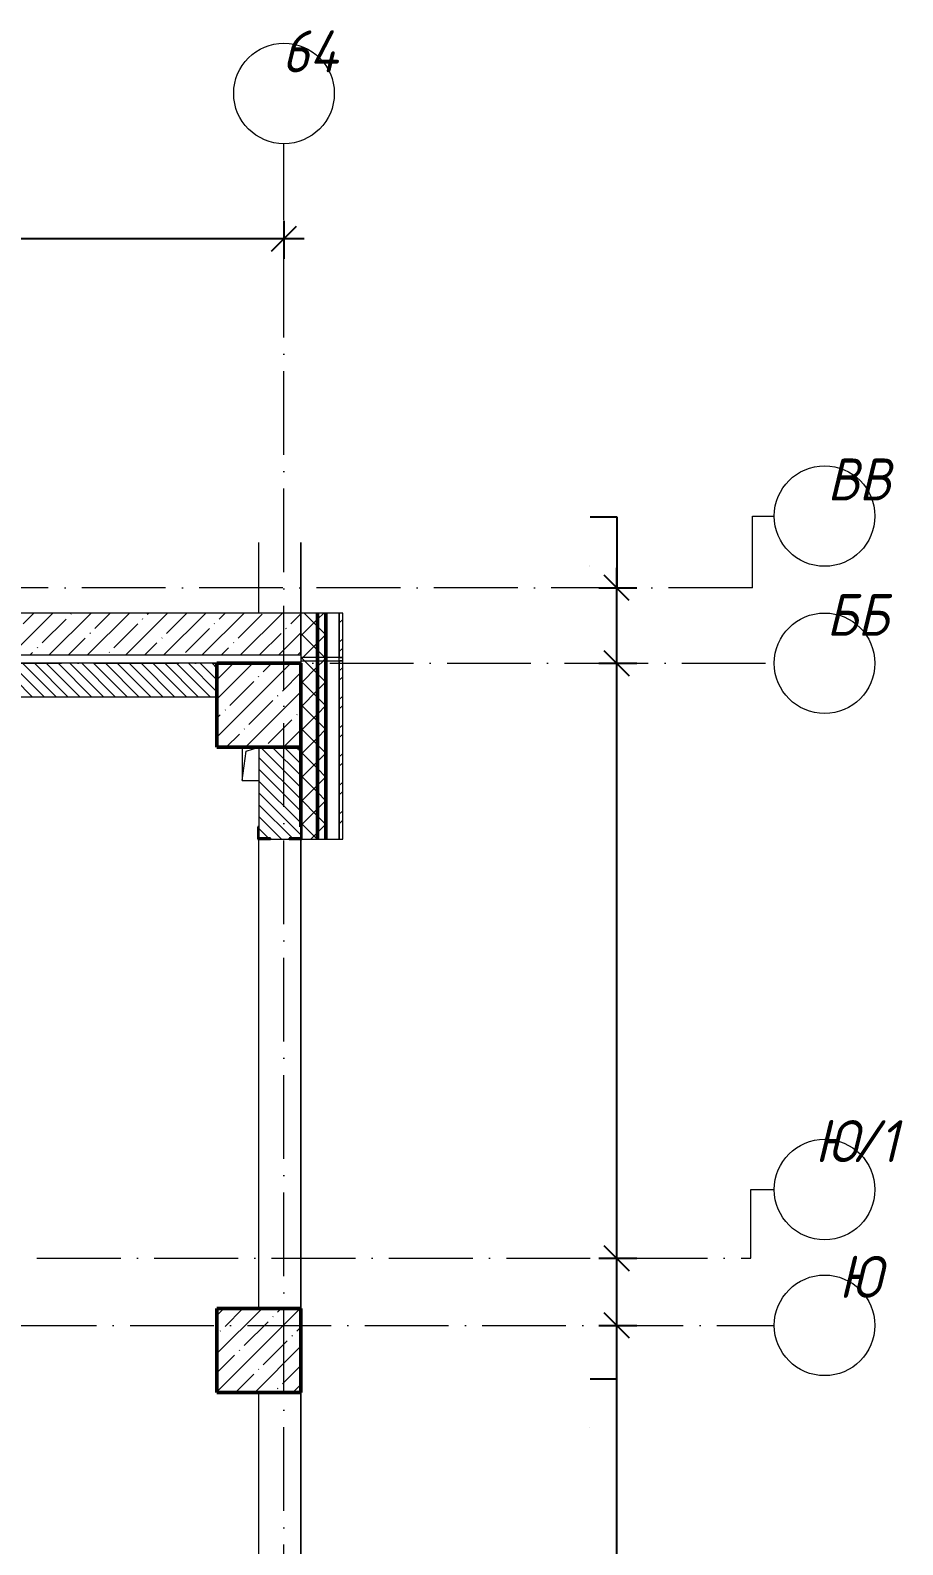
# Model space of a CAD drawing. Header units: millimetres. Extents: x -401725 to 250493, y 305116 to 802890.
# Drawn here: x 244322 to 249526, y 353709 to 362744 of the extents above; entities that cross this region are included whole.
import ezdxf

# ---------------------------------------------------------------- set-up
doc = ezdxf.new("R2010")
doc.units = ezdxf.units.MM
doc.linetypes.add('50_200_ШТРИХ_1Т_ш5_п1_п1_', pattern=[700, 500, -100, 0, -100])
for name, color, linetype, lineweight in [('A-____-____-DIMS', 7, 'Continuous', 9), ('A-GENM-____-MCUT', 7, 'Continuous', 25), ('A-GENM-____-OTLN', 7, 'Continuous', 9), ('A-GENM-____-OTLN-1', 7, 'Continuous', 25), ('A-WALL-____-MCUT-1', 7, 'Continuous', 9), ('A-WALL-____-MCUT-2', 7, 'Continuous', 50), ('A-WALL-____-MCUT-3', 7, 'Continuous', 9), ('A-WALL-____-OTLN', 7, 'Continuous', 9), ('A-WALL-____-PATT-1', 7, 'Continuous', 9), ('A-WALL-FNSH-MCUT-1', 7, 'Continuous', 9), ('S-COLS-____-MCUT', 7, 'Continuous', 50), ('S-COLS-____-OTLN', 7, 'Continuous', 9), ('S-GRID-____-IDEN', 7, 'Continuous', 9), ('S-GRID-____-OTLN', 7, 'Continuous', 9), ('S-GRID-____-OTLN-1', 7, '50_200_ШТРИХ_1Т_ш5_п1_п1_', 9)]:
    doc.layers.add(name, color=color, linetype=linetype, lineweight=lineweight)
doc.styles.add('ISOCPEUR_I', font='isocpeui.ttf', dxfattribs={"width": 0.9, "height": 2.5})
doc.dimstyles.new('ISO-2_5_0_9К_БОЛЬШОЙ_ОСИ', dxfattribs={"dimscale": 304.8, "dimtxt": 248.995294, "dimasz": 0.492126, "dimexe": 0.393701, "dimexo": 0, "dimgap": 0, "dimtad": 1, "dimdec": 0, "dimzin": 0, "dimdsep": 46, "dimtxsty": 'ISOCPEUR_I', "dimblk1": 'OBLIQUE', "dimblk2": 'OBLIQUE', "dimsah": 1, "dimcen": 0.09, "dimdle": 0.393701, "dimazin": 0, "dimtfac": 1, "dimtdec": 4, "dimtix": 1, "dimtmove": 0, "dimatfit": 3, "dimfxl": 1, "dimtvp": 1, "dimtolj": 1, "dimtzin": 0, "dimarcsym": 2})
doc.dimstyles.new('ISO-2_5_0_9К_БОЛЬШОЙ_ОСИ_1', dxfattribs={"dimscale": 304.8, "dimtxt": 248.995294, "dimasz": 0.492126, "dimexe": 0.393701, "dimexo": 0, "dimgap": 0, "dimtad": 1, "dimdec": 0, "dimzin": 0, "dimdsep": 46, "dimtxsty": 'ISOCPEUR_I', "dimblk1": 'OBLIQUE', "dimblk2": 'OBLIQUE', "dimsah": 1, "dimcen": 0.09, "dimdle": 0.393701, "dimazin": 0, "dimtfac": 1, "dimtdec": 4, "dimtix": 1, "dimtmove": 1, "dimatfit": 3, "dimfxl": 1, "dimtvp": 1, "dimtolj": 1, "dimtzin": 0, "dimarcsym": 2})
pattern_1 = [(135, (144685.44, 312186.367), (-35.35534, -35.35534), [])]
pattern_2 = [(45, (144685.44, 312186.37), (-70.71068, 70.71068), []), (135, (144685.44, 312186.37), (-70.71068, -70.71068), [])]
pattern_3 = [(45, (144685.44, 312186.37), (-85.53659, 85.53659), []), (45, (144742.46, 312186.37), (-85.53659, 85.53659), [])]

# ---------------------------------------------------------------- blocks, each defined once
blk = doc.blocks.new('BSC_Колонна _Прямоугольная - 500х500-V138-АР1_План отверстий 3 этажа в осях 1-64_А-ГГ')
at = {"layer": 'S-COLS-____-OTLN'}
h = blk.add_hatch(dxfattribs=at)
h.set_pattern_fill('FP_161', color=256, style=0, pattern_type=2)
h.set_pattern_definition([(45, (-101000, -46531.04), (-114.04925, 114.04925), []), (45, (-100885.95, -46531.04), (-114.04925, 114.04925), [201.613, -40.323, 3.353, -36.97])])
h.paths.add_polyline_path([(-250, -250), (250, -250), (250, 250), (-250, 250), (-250, -215.4)], flags=0)
at = {"layer": 'S-COLS-____-MCUT'}
for p, q in [((250, 250), (-250, 250)), ((-250, 250), (-250, -250)), ((250, -250), (250, 250)), ((-250, -250), (250, -250))]:
    blk.add_line(p, q, dxfattribs=at)
blk = doc.blocks.new('BSC_Колонна _Прямоугольная - 500х500-V140-АР1_План отверстий 3 этажа в осях 1-64_А-ГГ')
at = {"layer": 'S-COLS-____-OTLN'}
h = blk.add_hatch(dxfattribs=at)
h.set_pattern_fill('FP_163', color=256, style=0, pattern_type=2)
h.set_pattern_definition([(45, (-101000, -42681.04), (-114.04925, 114.04925), []), (45, (-100885.95, -42681.04), (-114.04925, 114.04925), [201.613, -40.323, 3.353, -36.97])])
h.paths.add_polyline_path([(-250, -250), (250, -250), (250, 250), (-250, 250)], flags=0)
at = {"layer": 'S-COLS-____-MCUT'}
for p, q in [((250, 250), (-250, 250)), ((-250, 250), (-250, -250)), ((250, -250), (250, 250)), ((-250, -250), (250, -250))]:
    blk.add_line(p, q, dxfattribs=at)
blk = doc.blocks.new('Фахверк_СКБ_Уголок - 250_2700-27497298-АР1_План отверстий 3 этажа в осях 1-64_А-ГГ')
at = {"layer": 'A-GENM-____-MCUT'}
for p, q in [((200, 181), (125, 181)), ((125, 181), (125, 106)), ((200, 175), (200, 181)), ((125, 106), (131, 106)), ((131, 106), (131, 175)), ((131, 175), (200, 175)), ((131, -6), (125, -6)), ((125, -6), (125, -81)), ((125, -81), (200, -81)), ((131, -75), (131, -6)), ((200, -75), (131, -75)), ((200, -81), (200, -75))]:
    blk.add_line(p, q, dxfattribs=at)
blk = doc.blocks.new('AR_Отверстие прямоугольное _в плите_ - AR_Отверстие прямоугольное _в плите_-V178-АР1_План отверстий 3 этажа в осях 1-64_А-ГГ')
at = {"layer": 'A-GENM-____-OTLN'}
for p, q in [((-50, 100), (-50, -100)), ((-25, 75), (50, 100)), ((-50, -100), (-25, 75)), ((-50, -100), (50, -100))]:
    blk.add_line(p, q, dxfattribs=at)
blk = doc.blocks.new('Стены 13 - Стены 4-31812941-АР1_План отверстий 3 этажа в осях 1-64_А-ГГ')
at = {"layer": 'A-WALL-____-MCUT-3'}
for p, q in [((-1843.5, 41030.2), (-1843.5, 41010.2)), ((-1593.5, 41030.2), (-1843.5, 41030.2)), ((-1593.5, 41010.2), (-1593.5, 41030.2)), ((-1843.5, 41010.2), (-1593.5, 41010.2))]:
    blk.add_line(p, q, dxfattribs=at)
blk = doc.blocks.new('Ось сетки - Круг_Ø6_00__ISO-2_5_0_9K_-25732049-АР1_План отверстий 3 этажа в осях 1-64_А-ГГ')
at = {"layer": 'S-GRID-____-IDEN'}
blk.add_circle((0, 0), 3, dxfattribs=at)
blk = doc.blocks.new('_Oblique')
at = {"color": 0, "linetype": 'ByBlock', "lineweight": -2}
blk.add_line((-0.5, -0.5), (0.5, 0.5), dxfattribs=at)
blk = doc.blocks.new('*D10169')
at = {"layer": 'A-____-____-DIMS', "color": 0, "lineweight": -2, "transparency": 16777216}
for p, q in [((247819.7, 349397.4), (247819.7, 355137.4)), ((247713.6, 355017.4), (247939.7, 355017.4)), ((247713.6, 349517.4), (247939.7, 349517.4))]:
    blk.add_line(p, q, dxfattribs=at)
at = {"layer": 'Defpoints', "color": 0, "transparency": 16777216}
for p in [(247713.6, 355017.4), (247819.7, 355017.4), (247713.6, 349517.4)]:
    blk.add_point(p, dxfattribs=at)
at = {"layer": 'A-____-____-DIMS', "color": 0, "lineweight": -2, "transparency": 16777216, "xscale": 150, "yscale": 150, "zscale": 150}
for p, rotation in [((247819.7, 355017.4), 90), ((247819.7, 349517.4), 270)]:
    blk.add_blockref('_Oblique', p, dxfattribs=dict(at, rotation=rotation))
at = {"layer": 'A-____-____-DIMS', "color": 0, "transparency": 16777216, "insert": (247818.4, 352267.4), "char_height": 2.5, "width": 758.478, "attachment_point": 5, "rotation": 90, "style": 'ISOCPEUR_I'}
blk.add_mtext('\\A1;5500', dxfattribs=at)
blk = doc.blocks.new('*D10170')
at = {"layer": 'A-____-____-DIMS', "color": 0, "lineweight": -2, "transparency": 16777216}
for p, q in [((247819.7, 354897.4), (247819.7, 355537.4)), ((247713.6, 355417.4), (247939.7, 355417.4)), ((247713.6, 355017.4), (247939.7, 355017.4)), ((247819.7, 354697.7), (247819.7, 355017.4)), ((247662.2, 354697.7), (247819.7, 354697.7))]:
    blk.add_line(p, q, dxfattribs=at)
at = {"layer": 'Defpoints', "color": 0, "transparency": 16777216}
for p in [(247713.6, 355417.4), (247819.7, 355417.4), (247713.6, 355017.4)]:
    blk.add_point(p, dxfattribs=at)
at = {"layer": 'A-____-____-DIMS', "color": 0, "lineweight": -2, "transparency": 16777216, "xscale": 150, "yscale": 150, "zscale": 150}
for p, rotation in [((247819.7, 355417.4), 90), ((247819.7, 355017.4), 270)]:
    blk.add_blockref('_Oblique', p, dxfattribs=dict(at, rotation=rotation))
at = {"layer": 'A-____-____-DIMS', "color": 0, "transparency": 16777216, "insert": (247658.1, 354403.5), "char_height": 2.5, "width": 591.843, "attachment_point": 1, "rotation": 90, "line_spacing_factor": 1.149209, "style": 'ISOCPEUR_I'}
blk.add_mtext('\\A1;400', dxfattribs=at)
blk = doc.blocks.new('*D10171')
at = {"layer": 'A-____-____-DIMS', "color": 0, "lineweight": -2, "transparency": 16777216}
for p, q in [((247819.7, 355297.4), (247819.7, 359087.4)), ((247713.6, 358967.4), (247939.7, 358967.4)), ((247713.6, 355417.4), (247939.7, 355417.4))]:
    blk.add_line(p, q, dxfattribs=at)
at = {"layer": 'Defpoints', "color": 0, "transparency": 16777216}
for p in [(247713.6, 358967.4), (247819.7, 358967.4), (247713.6, 355417.4)]:
    blk.add_point(p, dxfattribs=at)
at = {"layer": 'A-____-____-DIMS', "color": 0, "lineweight": -2, "transparency": 16777216, "xscale": 150, "yscale": 150, "zscale": 150}
for p, rotation in [((247819.7, 358967.4), 90), ((247819.7, 355417.4), 270)]:
    blk.add_blockref('_Oblique', p, dxfattribs=dict(at, rotation=rotation))
at = {"layer": 'A-____-____-DIMS', "color": 0, "transparency": 16777216, "insert": (247818.4, 357192.4), "char_height": 2.5, "width": 758.478, "attachment_point": 5, "rotation": 90, "style": 'ISOCPEUR_I'}
blk.add_mtext('\\A1;3550', dxfattribs=at)
blk = doc.blocks.new('*D10172')
at = {"layer": 'A-____-____-DIMS', "color": 0, "lineweight": -2, "transparency": 16777216}
for p, q in [((247662.2, 359840.4), (247819.7, 359840.4)), ((247819.7, 359840.4), (247819.7, 359417.4)), ((247819.7, 358847.4), (247819.7, 359537.4)), ((247713.6, 359417.4), (247939.7, 359417.4)), ((247713.6, 358967.4), (247939.7, 358967.4))]:
    blk.add_line(p, q, dxfattribs=at)
at = {"layer": 'Defpoints', "color": 0, "transparency": 16777216}
for p in [(247713.6, 359417.4), (247819.7, 359417.4), (247713.6, 358967.4)]:
    blk.add_point(p, dxfattribs=at)
at = {"layer": 'A-____-____-DIMS', "color": 0, "lineweight": -2, "transparency": 16777216, "xscale": 150, "yscale": 150, "zscale": 150}
for p, rotation in [((247819.7, 359417.4), 90), ((247819.7, 358967.4), 270)]:
    blk.add_blockref('_Oblique', p, dxfattribs=dict(at, rotation=rotation))
at = {"layer": 'A-____-____-DIMS', "color": 0, "transparency": 16777216, "insert": (247658.1, 359546.2), "char_height": 2.5, "width": 591.843, "attachment_point": 1, "rotation": 90, "line_spacing_factor": 1.149209, "style": 'ISOCPEUR_I'}
blk.add_mtext('\\A1;450', dxfattribs=at)
blk = doc.blocks.new('*D10212')
at = {"layer": 'A-____-____-DIMS', "color": 0, "lineweight": -2, "transparency": 16777216}
for p, q in [((238035.4, 361607.2), (238035.4, 361381.2)), ((245835.4, 361607.2), (245835.4, 361381.2)), ((237915.4, 361501.2), (245955.4, 361501.2))]:
    blk.add_line(p, q, dxfattribs=at)
at = {"layer": 'Defpoints', "color": 0, "transparency": 16777216}
for p in [(238035.4, 361607.2), (245835.4, 361607.2), (245835.4, 361501.2)]:
    blk.add_point(p, dxfattribs=at)
at = {"layer": 'A-____-____-DIMS', "color": 0, "lineweight": -2, "transparency": 16777216, "xscale": 150, "yscale": 150, "zscale": 150, "rotation": 180}
blk.add_blockref('_Oblique', (238035.4, 361501.2), dxfattribs=at)
at = {"layer": 'A-____-____-DIMS', "color": 0, "lineweight": -2, "transparency": 16777216, "xscale": 150, "yscale": 150, "zscale": 150}
blk.add_blockref('_Oblique', (245835.4, 361501.2), dxfattribs=at)
at = {"layer": 'A-____-____-DIMS', "color": 0, "transparency": 16777216, "insert": (241935.4, 361502.4), "char_height": 2.5, "width": 758.478, "attachment_point": 5, "style": 'ISOCPEUR_I'}
blk.add_mtext('\\A1;7800', dxfattribs=at)

msp = doc.modelspace()

# ---------------------------------------------------------------- hatches: boundary and pattern name
at = {"layer": 'A-WALL-____-PATT-1'}
h = msp.add_hatch(dxfattribs=at)
h.set_pattern_fill('FP_38', color=256, style=0, pattern_type=2)
h.set_pattern_definition([(45, (144685.44, 312186.37), (-114.04925, 114.04925), []), (45, (144799.49, 312186.37), (-114.04925, 114.04925), [201.612, -40.322, 3.353, -36.97])])
h.paths.add_polyline_path([(245935.4376, 359017.4093), (245935.4376, 359267.4093), (241535.4376, 359267.4093), (241535.4376, 359017.4093), (245417.2251, 359017.4093)], flags=0)
h = msp.add_hatch(dxfattribs=at)
h.set_pattern_fill('FP_1', color=256, style=0, pattern_type=2)
h.set_pattern_definition(pattern_2)
h.paths.add_polyline_path([(246035.4376, 358982.4093), (246035.4376, 359267.4093), (245935.4376, 359267.4093), (245935.4376, 358982.4093)], flags=0)
h = msp.add_hatch(dxfattribs=at)
h.set_pattern_fill('FP_1', color=256, style=0, pattern_type=2)
h.set_pattern_definition(pattern_2)
h.paths.add_polyline_path([(246085.4376, 358982.4093), (246085.4376, 359267.4093), (246035.4376, 359267.4093), (246035.4376, 358982.4093)], flags=0)
h = msp.add_hatch(dxfattribs=at)
h.set_pattern_fill('FP_3', color=256, style=0, pattern_type=2)
h.set_pattern_definition(pattern_3)
h.paths.add_polyline_path([(246185.4376, 359002.4093), (246185.4376, 359267.4093), (246165.4376, 359267.4093), (246165.4376, 359002.4093)], flags=0)
h = msp.add_hatch(dxfattribs=at)
h.set_pattern_fill('FP_6', color=256, style=0, pattern_type=2)
h.set_pattern_definition(pattern_1)
h.paths.add_polyline_path([(245435.4376, 358767.4093), (245435.4376, 358967.4093), (241935.4376, 358967.4093), (241935.4376, 358898.4093), (241929.4376, 358898.4093), (241929.4376, 358967.4093), (238435.4376, 358967.4093), (238435.4376, 358767.4093), (241929.4376, 358767.4093), (241929.4376, 358836.4093), (241935.4376, 358836.4093), (241935.4376, 358767.4093), (245417.2251, 358767.4093)], flags=0)
h = msp.add_hatch(dxfattribs=at)
h.set_pattern_fill('FP_1', color=256, style=0, pattern_type=2)
h.set_pattern_definition(pattern_2)
h.paths.add_polyline_path([(246035.4376, 310167.4093), (246035.4376, 311117.4093), (245941.4376, 311117.4093), (245941.4376, 311042.4093), (245935.4376, 311042.4093), (245935.4376, 310167.4093)], flags=0)
h.paths.add_polyline_path([(245941.4376, 312917.4093), (246035.4376, 312917.4093), (246035.4376, 314117.4093), (245941.4376, 314117.4093), (245941.4376, 314042.4093), (245935.4376, 314042.4093), (245935.4376, 312992.4093), (245941.4376, 312992.4093), (245941.4376, 312920.4207)], flags=0)
h.paths.add_polyline_path([(246035.4376, 315917.4093), (246035.4376, 317117.4093), (245941.4376, 317117.4093), (245941.4376, 317042.4093), (245935.4376, 317042.4093), (245935.4376, 315992.4093), (245941.4376, 315992.4093), (245941.4376, 315917.4093)], flags=0)
h.paths.add_polyline_path([(246035.4376, 318917.4093), (246035.4376, 320117.4093), (245941.4376, 320117.4093), (245941.4376, 320042.4093), (245935.4376, 320042.4093), (245935.4376, 318992.4093), (245941.4376, 318992.4093), (245941.4376, 318917.4093)], flags=0)
h.paths.add_polyline_path([(245941.4376, 321917.4093), (246035.4376, 321917.4093), (246035.4376, 323117.4093), (245941.4376, 323117.4093), (245941.4376, 323042.4093), (245935.4376, 323042.4093), (245935.4376, 321992.4093), (245941.4376, 321992.4093), (245941.4376, 321923.4093)], flags=0)
h.paths.add_polyline_path([(245941.4376, 327917.4093), (246035.4376, 327917.4093), (246035.4376, 329117.4093), (245941.4376, 329117.4093), (245941.4376, 329042.4093), (245935.4376, 329042.4093), (245935.4376, 327992.4093), (245941.4376, 327992.4093), (245941.4376, 327923.4093)], flags=0)
h.paths.add_polyline_path([(245941.4376, 330917.4093), (246035.4376, 330917.4093), (246035.4376, 332117.4093), (245941.4376, 332117.4093), (245941.4376, 332042.4093), (245935.4376, 332042.4093), (245935.4376, 330992.4093), (245941.4376, 330992.4093), (245941.4376, 330923.4093)], flags=0)
h.paths.add_polyline_path([(246035.4376, 333917.4093), (246035.4376, 335117.4093), (245941.4376, 335117.4093), (245941.4376, 335042.4093), (245935.4376, 335042.4093), (245935.4376, 333992.4093), (245941.4376, 333992.4093), (245941.4376, 333917.4093)], flags=0)
h.paths.add_polyline_path([(245941.4376, 336917.4093), (246035.4376, 336917.4093), (246035.4376, 338117.4093), (245941.4376, 338117.4093), (245941.4376, 338042.4093), (245935.4376, 338042.4093), (245935.4376, 336992.4093), (245941.4376, 336992.4093), (245941.4376, 336923.4093)], flags=0)
h.paths.add_polyline_path([(246035.4376, 339917.4093), (246035.4376, 341117.4093), (245941.4376, 341117.4093), (245941.4376, 341042.4093), (245935.4376, 341042.4093), (245935.4376, 339992.4093), (245941.4376, 339992.4093), (245941.4376, 339917.4093)], flags=0)
h.paths.add_polyline_path([(246035.4376, 345917.4093), (246035.4376, 347117.4093), (245941.4376, 347117.4093), (245941.4376, 347042.4093), (245935.4376, 347042.4093), (245935.4376, 345992.4093), (245941.4376, 345992.4093), (245941.4376, 345917.4093)], flags=0)
h.paths.add_polyline_path([(245941.4376, 348917.4093), (246035.4376, 348917.4093), (246035.4376, 350117.4093), (245941.4376, 350117.4093), (245941.4376, 350042.4093), (245935.4376, 350042.4093), (245935.4376, 348992.4093), (245941.4376, 348992.4093), (245941.4376, 348923.4093)], flags=0)
h.paths.add_polyline_path([(246035.4376, 351917.4093), (246035.4376, 353117.4093), (245941.4376, 353117.4093), (245941.4376, 353042.4093), (245935.4376, 353042.4093), (245935.4376, 351992.4093), (245941.4376, 351992.4093), (245941.4376, 351917.4093)], flags=0)
h.paths.add_polyline_path([(246035.4376, 357917.4093), (246035.4376, 358982.4093), (245935.4376, 358982.4093), (245935.4376, 357992.4093), (245941.4376, 357992.4093), (245941.4376, 357917.4093)], flags=0)
h = msp.add_hatch(dxfattribs=at)
h.set_pattern_fill('FP_1', color=256, style=0, pattern_type=2)
h.set_pattern_definition(pattern_2)
h.paths.add_polyline_path([(246035.4376, 310117.4093), (246085.4376, 310117.4093), (246085.4376, 311117.4093), (246035.4376, 311117.4093), (246035.4376, 310167.4093)], flags=0)
h.paths.add_polyline_path([(246035.4376, 312917.4093), (246085.4376, 312917.4093), (246085.4376, 314117.4093), (246035.4376, 314117.4093), (246035.4376, 312920.4207)], flags=0)
h.paths.add_polyline_path([(246085.4376, 315917.4093), (246085.4376, 317117.4093), (246035.4376, 317117.4093), (246035.4376, 315917.4093)], flags=0)
h.paths.add_polyline_path([(246085.4376, 318917.4093), (246085.4376, 320117.4093), (246035.4376, 320117.4093), (246035.4376, 318917.4093)], flags=0)
h.paths.add_polyline_path([(246035.4376, 321917.4093), (246085.4376, 321917.4093), (246085.4376, 323117.4093), (246035.4376, 323117.4093), (246035.4376, 322380.7548)], flags=0)
h.paths.add_polyline_path([(246035.4376, 327917.4093), (246085.4376, 327917.4093), (246085.4376, 329117.4093), (246035.4376, 329117.4093), (246035.4376, 328400.9674)], flags=0)
h.paths.add_polyline_path([(246085.4376, 330917.4093), (246085.4376, 332117.4093), (246035.4376, 332117.4093), (246035.4376, 330917.4093)], flags=0)
h.paths.add_polyline_path([(246085.4376, 333917.4093), (246085.4376, 335117.4093), (246035.4376, 335117.4093), (246035.4376, 333917.4093)], flags=0)
h.paths.add_polyline_path([(246035.4376, 336917.4093), (246085.4376, 336917.4093), (246085.4376, 338117.4093), (246035.4376, 338117.4093), (246035.4376, 337001.2712)], flags=0)
h.paths.add_polyline_path([(246035.4376, 339917.4093), (246085.4376, 339917.4093), (246085.4376, 341117.4093), (246035.4376, 341117.4093), (246035.4376, 340441.3927)], flags=0)
h.paths.add_polyline_path([(246035.4376, 345917.4093), (246085.4376, 345917.4093), (246085.4376, 347117.4093), (246035.4376, 347117.4093), (246035.4376, 346461.6053)], flags=0)
h.paths.add_polyline_path([(246085.4376, 348917.4093), (246085.4376, 350117.4093), (246035.4376, 350117.4093), (246035.4376, 348917.4093)], flags=0)
h.paths.add_polyline_path([(246035.4376, 351917.4093), (246085.4376, 351917.4093), (246085.4376, 353117.4093), (246035.4376, 353117.4093), (246035.4376, 352481.818)], flags=0)
h.paths.add_polyline_path([(246035.4376, 357917.4093), (246085.4376, 357917.4093), (246085.4376, 358982.4093), (246035.4376, 358982.4093), (246035.4376, 358502.0306)], flags=0)
h = msp.add_hatch(dxfattribs=at)
h.set_pattern_fill('FP_3', color=256, style=0, pattern_type=2)
h.set_pattern_definition(pattern_3)
h.paths.add_polyline_path([(246165.4376, 310017.4093), (246185.4376, 310017.4093), (246185.4376, 311117.4093), (246165.4376, 311117.4093), (246165.4376, 310037.4093)], flags=0)
h.paths.add_polyline_path([(246185.4376, 312917.4093), (246185.4376, 314117.4093), (246165.4376, 314117.4093), (246165.4376, 312917.4093)], flags=0)
h.paths.add_polyline_path([(246165.4376, 315917.4093), (246185.4376, 315917.4093), (246185.4376, 317117.4093), (246165.4376, 317117.4093), (246165.4376, 316360.5422)], flags=0)
h.paths.add_polyline_path([(246165.4376, 318917.4093), (246185.4376, 318917.4093), (246185.4376, 320117.4093), (246165.4376, 320117.4093), (246165.4376, 318940.6333)], flags=0)
h.paths.add_polyline_path([(246185.4376, 321917.4093), (246185.4376, 323117.4093), (246165.4376, 323117.4093), (246165.4376, 321917.4093)], flags=0)
h.paths.add_polyline_path([(246185.4376, 327917.4093), (246185.4376, 329117.4093), (246165.4376, 329117.4093), (246165.4376, 327917.4093)], flags=0)
h.paths.add_polyline_path([(246185.4376, 330917.4093), (246185.4376, 332117.4093), (246165.4376, 332117.4093), (246165.4376, 330917.4093)], flags=0)
h.paths.add_polyline_path([(246185.4376, 333917.4093), (246185.4376, 335117.4093), (246165.4376, 335117.4093), (246165.4376, 333917.4093)], flags=0)
h.paths.add_polyline_path([(246165.4376, 336917.4093), (246185.4376, 336917.4093), (246185.4376, 338117.4093), (246165.4376, 338117.4093), (246165.4376, 337001.2712)], flags=0)
h.paths.add_polyline_path([(246185.4376, 339917.4093), (246185.4376, 341117.4093), (246165.4376, 341117.4093), (246165.4376, 339917.4093)], flags=0)
h.paths.add_polyline_path([(246185.4376, 345917.4093), (246185.4376, 347117.4093), (246165.4376, 347117.4093), (246165.4376, 345917.4093)], flags=0)
h.paths.add_polyline_path([(246165.4376, 348917.4093), (246185.4376, 348917.4093), (246185.4376, 350117.4093), (246165.4376, 350117.4093), (246165.4376, 349041.6964)], flags=0)
h.paths.add_polyline_path([(246185.4376, 351917.4093), (246185.4376, 353117.4093), (246165.4376, 353117.4093), (246165.4376, 351917.4093)], flags=0)
h.paths.add_polyline_path([(246185.4376, 357917.4093), (246185.4376, 358982.4093), (246165.4376, 358982.4093), (246165.4376, 357917.4093)], flags=0)
h = msp.add_hatch(dxfattribs=at)
h.set_pattern_fill('FP_6', color=256, style=0, pattern_type=2)
h.set_pattern_definition(pattern_1)
h.paths.add_polyline_path([(245754.4376, 357917.4093), (245866.4376, 357917.4093), (245866.4376, 357923.4093), (245935.4376, 357923.4093), (245935.4376, 358467.4093), (245685.4376, 358467.4093), (245685.4376, 357923.4093), (245754.4376, 357923.4093)], flags=0)

# ---------------------------------------------------------------- linework, layer by layer
at = {"layer": 'A-WALL-____-MCUT-1'}
for p, q in [((245935.4376, 359267.4093), (241785.4376, 359267.4093)), ((245935.4376, 359017.4093), (245935.4376, 359267.4093)), ((241535.4376, 359017.4093), (245935.4376, 359017.4093))]:
    msp.add_line(p, q, dxfattribs=at)
at = {"layer": 'A-WALL-____-MCUT-2'}
for p, q in [((246035.4376, 357917.4093), (246035.4376, 359267.4093)), ((246085.4376, 357917.4093), (246085.4376, 359267.4093)), ((245935.4376, 357992.4093), (245935.4376, 358467.4093))]:
    msp.add_line(p, q, dxfattribs=at)
at = {"layer": 'A-WALL-____-MCUT-3'}
for p, q in [((245935.4376, 359267.4093), (245935.4376, 358967.4093)), ((246165.4376, 359267.4093), (245935.4376, 359267.4093)), ((246165.4376, 357917.4093), (246165.4376, 359267.4093)), ((245435.4376, 358967.4093), (241935.4376, 358967.4093)), ((241935.4376, 358767.4093), (245435.4376, 358767.4093)), ((245685.4376, 358467.4093), (245685.4376, 357992.4093)), ((245754.4376, 357917.4093), (245866.4376, 357917.4093)), ((245941.4376, 357917.4093), (246165.4376, 357917.4093))]:
    msp.add_line(p, q, dxfattribs=at)
at = {"layer": 'A-WALL-____-OTLN'}
for p, q in [((245685.4376, 359267.4093), (245685.4376, 359687.5479)), ((245935.4376, 359267.4093), (245935.4376, 359687.5479)), ((245935.4376, 359687.5479), (245935.4376, 359267.4093)), ((245685.4376, 355117.4093), (245685.4376, 357917.4093)), ((245935.4376, 355117.4093), (245935.4376, 357917.4093)), ((245935.4376, 357917.4093), (245935.4376, 355117.4093)), ((245685.4376, 353117.4093), (245685.4376, 354617.4093)), ((245935.4376, 353117.4093), (245935.4376, 354617.4093)), ((245935.4376, 354617.4093), (245935.4376, 353117.4093))]:
    msp.add_line(p, q, dxfattribs=at)
at = {"layer": 'A-WALL-FNSH-MCUT-1'}
for p, q in [((246185.4376, 359267.4093), (246165.4376, 359267.4093)), ((246165.4376, 359267.4093), (246165.4376, 359002.4093)), ((246185.4376, 359002.4093), (246185.4376, 359267.4093)), ((246165.4376, 359002.4093), (246185.4376, 359002.4093)), ((246185.4376, 358982.4093), (246165.4376, 358982.4093)), ((246165.4376, 358982.4093), (246165.4376, 357917.4093)), ((246185.4376, 357917.4093), (246185.4376, 358982.4093)), ((246165.4376, 357917.4093), (246185.4376, 357917.4093))]:
    msp.add_line(p, q, dxfattribs=at)
at = {"layer": 'S-GRID-____-OTLN'}
for p, q in [((248629.8349, 359846.0317), (248759.8442, 359846.0317)), ((248629.8349, 359417.4093), (248629.8349, 359846.0317)), ((248620.0074, 355827.5756), (248759.8442, 355827.5756)), ((248620.0074, 355417.4093), (248620.0074, 355827.5756))]:
    msp.add_line(p, q, dxfattribs=at)
at = {"layer": 'S-GRID-____-OTLN-1'}
for p, q in [((245835.4376, 307703.761), (245835.4376, 362067.327)), ((248629.8349, 359417.4093), (237706.702, 359417.4093)), ((237706.702, 358967.4093), (248759.8442, 358967.4093)), ((219157.7521, 355417.4093), (248620.0074, 355417.4093)), ((212012.2081, 355017.4093), (248759.8442, 355017.4093))]:
    msp.add_line(p, q, dxfattribs=at)

# ---------------------------------------------------------------- block references
at = {"layer": 'A-GENM-____-OTLN'}
msp.add_blockref('AR_Отверстие прямоугольное _в плите_ - AR_Отверстие прямоугольное _в плите_-V178-АР1_План отверстий 3 этажа в осях 1-64_А-ГГ', (245635.4376, 358367.4093), dxfattribs=at)
at = {"layer": 'A-GENM-____-OTLN-1', "rotation": 89.9999999999999}
msp.add_blockref('Фахверк_СКБ_Уголок - 250_2700-27497298-АР1_План отверстий 3 этажа в осях 1-64_А-ГГ', (245860.4376, 357792.4093), dxfattribs=at)
at = {"layer": 'A-WALL-____-OTLN'}
msp.add_blockref('Стены 13 - Стены 4-31812941-АР1_План отверстий 3 этажа в осях 1-64_А-ГГ', (247778.9494, 317972.1673), dxfattribs=at)
at = {"layer": 'S-COLS-____-OTLN'}
for name, p in [('BSC_Колонна _Прямоугольная - 500х500-V138-АР1_План отверстий 3 этажа в осях 1-64_А-ГГ', (245685.4376, 358717.4093)), ('BSC_Колонна _Прямоугольная - 500х500-V140-АР1_План отверстий 3 этажа в осях 1-64_А-ГГ', (245685.4376, 354867.4093))]:
    msp.add_blockref(name, p, dxfattribs=at)
at = {"layer": 'S-GRID-____-IDEN', "xscale": 99.99999999999993, "yscale": 99.99999999999993, "zscale": 99.99999999999993}
msp.add_blockref('Ось сетки - Круг_Ø6_00__ISO-2_5_0_9K_-25732049-АР1_План отверстий 3 этажа в осях 1-64_А-ГГ', (245835.4376, 362367.327), dxfattribs=at)
for p, rotation in [((249059.8442, 359846.0317), 89.99999999999982), ((249059.8442, 358967.4093), 269.9999999999995), ((249059.8442, 355827.5756), 269.9999999999994), ((249059.8442, 355017.4093), 269.9999999999995)]:
    msp.add_blockref('Ось сетки - Круг_Ø6_00__ISO-2_5_0_9K_-25732049-АР1_План отверстий 3 этажа в осях 1-64_А-ГГ', p, dxfattribs=dict(at, rotation=rotation))

# ---------------------------------------------------------------- texts
at = {"layer": 'S-GRID-____-IDEN', "char_height": 250, "attachment_point": 1, "style": 'ISOCPEUR_I'}
for s, insert, width in [('64', (245823.1744, 362743.3553), 425.696062), ('ВВ', (249076.4389, 360189.3612), 447.341625), ('ББ', (249071.2798, 359381.2955), 447.341625), ('\\fISOCPEUR|b0|i1|c204|p34|;\\W.9;Ю', (249002.8798, 356241.4618), 266.961937), ('/1', (249223.1455, 356241.4618), 346.329), ('\\fISOCPEUR|b0|i1|c204|p34|;\\W.9;Ю', (249145.5298, 355431.2955), 266.961937)]:
    msp.add_mtext(s, dxfattribs=dict(at, insert=insert, width=width))

# ---------------------------------------------------------------- dimensions: what is measured, and where the dimension line sits
at = {"layer": 'A-____-____-DIMS'}
dim = msp.add_linear_dim(base=(245835.4376, 361501.1516), p1=(238035.4376, 361607.2177), p2=(245835.4376, 361607.2177), dimstyle='ISO-2_5_0_9К_БОЛЬШОЙ_ОСИ', override={"dimpost": '<>', "dimfxl": 7800}, dxfattribs=at)
dim.commit()
dim.dimension.update_dxf_attribs({"geometry": '*D10212', "text_midpoint": (241935.4376, 361502.4177)})
for base, p1, p2, override, picture, middle in [((247819.6791, 359417.4093), (247713.6131, 358967.4093), (247713.6131, 359417.4093), {"dimpost": '<>', "dimfxl": 450}, '*D10172', (247659.7318, 359840.4342)), ((247819.6791, 355417.4093), (247713.6131, 355017.4093), (247713.6131, 355417.4093), {"dimpost": '<>', "dimfxl": 400}, '*D10170', (247659.7318, 354697.7061))]:
    dim = msp.add_linear_dim(base=base, p1=p1, p2=p2, angle=90, dimstyle='ISO-2_5_0_9К_БОЛЬШОЙ_ОСИ_1', override=override, dxfattribs=at)
    dim.commit()
    dim.dimension.update_dxf_attribs({"geometry": picture, "text_midpoint": middle, "dimtype": 160, "text_rotation": 90})
for base, p1, p2, override, picture, middle in [((247819.6791, 358967.4093), (247713.6131, 355417.4093), (247713.6131, 358967.4093), {"dimpost": '<>', "dimfxl": 3550}, '*D10171', (247818.4291, 357192.4093)), ((247819.6791, 355017.4093), (247713.6131, 349517.4093), (247713.6131, 355017.4093), {"dimpost": '<>', "dimfxl": 5500}, '*D10169', (247818.4291, 352267.4093))]:
    dim = msp.add_linear_dim(base=base, p1=p1, p2=p2, angle=90, dimstyle='ISO-2_5_0_9К_БОЛЬШОЙ_ОСИ', override=override, dxfattribs=at)
    dim.commit()
    dim.dimension.update_dxf_attribs({"geometry": picture, "text_midpoint": middle})

doc.saveas('drawing.dxf')
